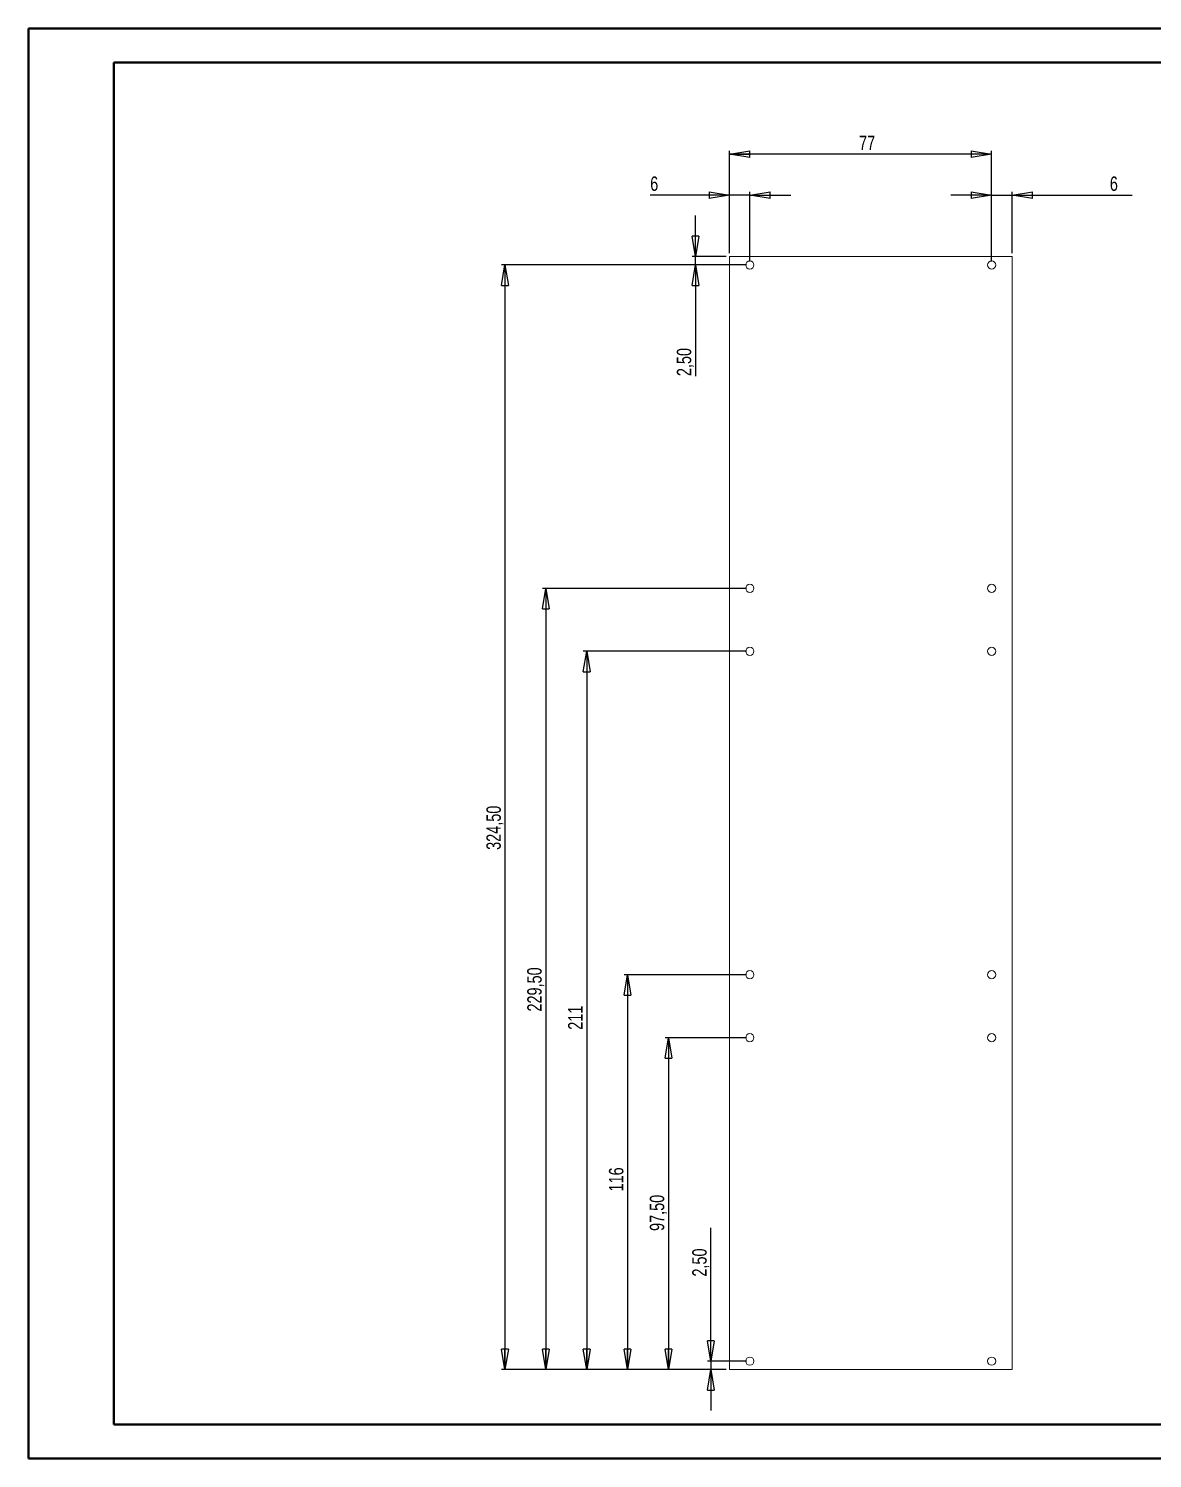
# Paper-space layout 'Folha03' of a CAD drawing. Header units: millimetres. Extents: x 0 to 594, y 0 to 420.
# Drawn here: x 0.1 to 330.1, y 0.2 to 420.2 of the extents above; entities that cross this region are included whole.
import ezdxf

# ---------------------------------------------------------------- set-up
doc = ezdxf.new("R2010")
doc.units = ezdxf.units.MM
doc.layers.add('FORMAT', color=7, linetype='Continuous')
doc.styles.add('SLDTEXTSTYLE0', font='TXT', dxfattribs={"width": 0.75})
doc.dimstyles.new('SLDDIMSTYLE0', dxfattribs={"dimtxt": 4.233333, "dimasz": 5.9944, "dimexe": 0, "dimexo": 0.0625, "dimgap": 1.058333, "dimtad": 1, "dimrnd": 1e-09, "dimzin": 12, "dimdsep": 46, "dimtxsty": 'SLDTEXTSTYLE0', "dimblk1": 'CLOSED', "dimblk2": 'CLOSED', "dimsah": 1, "dimcen": 0.09, "dimadec": 0, "dimazin": 3, "dimtfac": 1, "dimtofl": 0, "dimtmove": 0, "dimatfit": 3, "dimldrblk": 'CLOSED', "dimfxl": 0, "dimfrac": 2, "dimtolj": 1, "dimtzin": 12, "dimarcsym": 0})
doc.dimstyles.new('SLDDIMSTYLE2', dxfattribs={"dimtxt": 4.233333, "dimasz": 5.9944, "dimexe": 0, "dimexo": 0.0625, "dimgap": 1.058333, "dimtad": 1, "dimrnd": 1e-09, "dimzin": 12, "dimdsep": 46, "dimtxsty": 'SLDTEXTSTYLE0', "dimblk1": 'CLOSED', "dimblk2": 'CLOSED', "dimsah": 1, "dimcen": 0.09, "dimadec": 0, "dimazin": 3, "dimtfac": 1, "dimtmove": 0, "dimatfit": 0, "dimldrblk": 'CLOSED', "dimfxl": 0, "dimfrac": 2, "dimtolj": 1, "dimtzin": 12, "dimarcsym": 0})

# ---------------------------------------------------------------- blocks, each defined once
blk = doc.blocks.new('_CLOSED')
at = {"color": 0, "linetype": 'ByBlock', "lineweight": -2}
for p, q in [((-1, 0.166667), (0, 0)), ((-1, 0.166667), (-1, -0.166667)), ((0, 0), (-1, -0.166667)), ((0, 0), (-1, 0))]:
    blk.add_line(p, q, dxfattribs=at)
blk = doc.blocks.new('_D_3')
at = {"layer": 'FORMAT'}
for p, q in [((200.45, 28.79), (200.45, 67.99)), ((210.93, 28.79), (199.46, 28.79)), ((204.93, 26.29), (199.46, 26.29)), ((200.45, 28.79), (200.45, 26.29)), ((200.45, 26.29), (200.45, 14.3))]:
    blk.add_line(p, q, dxfattribs=at)
at = {"layer": 'FORMAT', "xscale": 5.9944, "yscale": 5.9944}
for p, rotation in [((200.45, 28.79, 0.1), 270.0000000000004), ((200.45, 26.29, 0.1), 90.0000000000004)]:
    blk.add_blockref('_CLOSED', p, dxfattribs=dict(at, rotation=rotation))
at = {"layer": 'FORMAT', "insert": (194.99, 53.62, 0.1), "char_height": 4.233, "attachment_point": 1, "rotation": 90, "style": 'SLDTEXTSTYLE0'}
blk.add_mtext('2,50', dxfattribs=at)
blk = doc.blocks.new('_D_4')
at = {"layer": 'FORMAT'}
for p, q in [((210.93, 123.79), (187, 123.79)), ((187.99, 123.79), (187.99, 26.29)), ((204.93, 26.29), (187, 26.29))]:
    blk.add_line(p, q, dxfattribs=at)
at = {"layer": 'FORMAT', "xscale": 5.9944, "yscale": 5.9944}
for p, rotation in [((187.99, 123.79, 0.1), 90.0000000000004), ((187.99, 26.29, 0.1), 270.0000000000004)]:
    blk.add_blockref('_CLOSED', p, dxfattribs=dict(at, rotation=rotation))
at = {"layer": 'FORMAT', "insert": (182.53, 67.03, 0.1), "char_height": 4.233, "attachment_point": 1, "rotation": 90, "style": 'SLDTEXTSTYLE0'}
blk.add_mtext('97,50', dxfattribs=at)
blk = doc.blocks.new('_D_5')
at = {"layer": 'FORMAT'}
for p, q in [((210.93, 142.29), (175, 142.29)), ((175.99, 142.29), (175.99, 26.29)), ((204.93, 26.29), (175, 26.29))]:
    blk.add_line(p, q, dxfattribs=at)
at = {"layer": 'FORMAT', "xscale": 5.9944, "yscale": 5.9944}
for p, rotation in [((175.99, 142.29, 0.1), 90.0000000000004), ((175.99, 26.29, 0.1), 270.0000000000004)]:
    blk.add_blockref('_CLOSED', p, dxfattribs=dict(at, rotation=rotation))
at = {"layer": 'FORMAT', "insert": (170.53, 78.62, 0.1), "char_height": 4.233, "attachment_point": 1, "rotation": 90, "style": 'SLDTEXTSTYLE0'}
blk.add_mtext('116', dxfattribs=at)
blk = doc.blocks.new('_D_6')
at = {"layer": 'FORMAT'}
for p, q in [((210.93, 237.29), (163, 237.29)), ((163.99, 237.29), (163.99, 26.29)), ((204.93, 26.29), (163, 26.29))]:
    blk.add_line(p, q, dxfattribs=at)
at = {"layer": 'FORMAT', "xscale": 5.9944, "yscale": 5.9944}
for p, rotation in [((163.99, 237.29, 0.1), 90.0000000000004), ((163.99, 26.29, 0.1), 270.0000000000004)]:
    blk.add_blockref('_CLOSED', p, dxfattribs=dict(at, rotation=rotation))
at = {"layer": 'FORMAT', "insert": (158.53, 126.12, 0.1), "char_height": 4.233, "attachment_point": 1, "rotation": 90, "style": 'SLDTEXTSTYLE0'}
blk.add_mtext('211', dxfattribs=at)
blk = doc.blocks.new('_D_7')
at = {"layer": 'FORMAT'}
for p, q in [((210.93, 255.79), (151, 255.79)), ((151.99, 255.79), (151.99, 26.29)), ((204.93, 26.29), (151, 26.29))]:
    blk.add_line(p, q, dxfattribs=at)
at = {"layer": 'FORMAT', "xscale": 5.9944, "yscale": 5.9944}
for p, rotation in [((151.99, 255.79, 0.1), 90.0000000000004), ((151.99, 26.29, 0.1), 270.0000000000004)]:
    blk.add_blockref('_CLOSED', p, dxfattribs=dict(at, rotation=rotation))
at = {"layer": 'FORMAT', "insert": (146.53, 131.47, 0.1), "char_height": 4.233, "attachment_point": 1, "rotation": 90, "style": 'SLDTEXTSTYLE0'}
blk.add_mtext('229,50', dxfattribs=at)
blk = doc.blocks.new('_D_8')
at = {"layer": 'FORMAT'}
for p, q in [((210.93, 350.79), (139, 350.79)), ((139.99, 350.79), (139.99, 26.29)), ((204.93, 26.29), (139, 26.29))]:
    blk.add_line(p, q, dxfattribs=at)
at = {"layer": 'FORMAT', "xscale": 5.9944, "yscale": 5.9944}
for p, rotation in [((139.99, 350.79, 0.1), 90.0000000000004), ((139.99, 26.29, 0.1), 270.0000000000004)]:
    blk.add_blockref('_CLOSED', p, dxfattribs=dict(at, rotation=rotation))
at = {"layer": 'FORMAT', "insert": (134.53, 178.97, 0.1), "char_height": 4.233, "attachment_point": 1, "rotation": 90, "style": 'SLDTEXTSTYLE0'}
blk.add_mtext('324,50', dxfattribs=at)
blk = doc.blocks.new('_D_9')
at = {"layer": 'FORMAT'}
for p, q in [((195.92, 353.29), (195.92, 365.28)), ((204.93, 353.29), (194.93, 353.29)), ((195.92, 350.79), (195.92, 353.29)), ((210.93, 350.79), (194.93, 350.79)), ((195.92, 350.79), (195.92, 318.13))]:
    blk.add_line(p, q, dxfattribs=at)
at = {"layer": 'FORMAT', "xscale": 5.9944, "yscale": 5.9944}
for p, rotation in [((195.92, 353.29, 0.1), 270.0000000000004), ((195.92, 350.79, 0.1), 90.0000000000004)]:
    blk.add_blockref('_CLOSED', p, dxfattribs=dict(at, rotation=rotation))
at = {"layer": 'FORMAT', "insert": (190.46, 318.13, 0.1), "char_height": 4.233, "attachment_point": 1, "rotation": 90, "style": 'SLDTEXTSTYLE0'}
blk.add_mtext('2,50', dxfattribs=at)
blk = doc.blocks.new('_D_10')
at = {"layer": 'FORMAT'}
for p, q in [((205.92, 371.31), (182.64, 371.31)), ((205.92, 354.28), (205.92, 372.3)), ((211.92, 371.31), (205.92, 371.31)), ((211.92, 351.78), (211.92, 372.3)), ((211.92, 371.31), (223.91, 371.31))]:
    blk.add_line(p, q, dxfattribs=at)
at = {"layer": 'FORMAT', "xscale": 5.9944, "yscale": 5.9944}
blk.add_blockref('_CLOSED', (205.92, 371.31, 0.1), dxfattribs=at)
at = {"layer": 'FORMAT', "xscale": 5.9944, "yscale": 5.9944, "rotation": 180.0000000000004}
blk.add_blockref('_CLOSED', (211.92, 371.31, 0.1), dxfattribs=at)
at = {"layer": 'FORMAT', "insert": (182.64, 376.77, 0.1), "char_height": 4.23, "attachment_point": 1, "style": 'SLDTEXTSTYLE0'}
blk.add_mtext('6', dxfattribs=at)
blk = doc.blocks.new('_D_11')
at = {"layer": 'FORMAT'}
for p, q in [((205.92, 354.28), (205.92, 384.3)), ((282.92, 383.31), (205.92, 383.31)), ((282.92, 351.78), (282.92, 384.3))]:
    blk.add_line(p, q, dxfattribs=at)
at = {"layer": 'FORMAT', "xscale": 5.9944, "yscale": 5.9944, "rotation": 180.0000000000004}
blk.add_blockref('_CLOSED', (205.92, 383.31, 0.1), dxfattribs=at)
at = {"layer": 'FORMAT', "xscale": 5.9944, "yscale": 5.9944}
blk.add_blockref('_CLOSED', (282.92, 383.31, 0.1), dxfattribs=at)
at = {"layer": 'FORMAT', "insert": (243.99, 388.77, 0.1), "char_height": 4.233, "attachment_point": 1, "style": 'SLDTEXTSTYLE0'}
blk.add_mtext('77', dxfattribs=at)
blk = doc.blocks.new('_D_12')
at = {"layer": 'FORMAT'}
for p, q in [((282.92, 371.31), (270.93, 371.31)), ((282.92, 351.78), (282.92, 372.3)), ((282.92, 371.31), (288.92, 371.31)), ((288.92, 354.28), (288.92, 372.3)), ((288.92, 371.31), (324.2, 371.31))]:
    blk.add_line(p, q, dxfattribs=at)
at = {"layer": 'FORMAT', "xscale": 5.9944, "yscale": 5.9944}
blk.add_blockref('_CLOSED', (282.92, 371.31, 0.1), dxfattribs=at)
at = {"layer": 'FORMAT', "xscale": 5.9944, "yscale": 5.9944, "rotation": 180.0000000000004}
blk.add_blockref('_CLOSED', (288.92, 371.31, 0.1), dxfattribs=at)
at = {"layer": 'FORMAT', "insert": (317.64, 376.77, 0.1), "char_height": 4.23, "attachment_point": 1, "style": 'SLDTEXTSTYLE0'}
blk.add_mtext('6', dxfattribs=at)

psp = doc.layouts.new('Folha03')

# ---------------------------------------------------------------- linework, layer by layer
at = {"color": 7, "linetype": 'Continuous', "lineweight": 40}
for p, q in [((0.079, 0.215), (0.079, 420.215)), ((0.079, 420.215), (594.079, 420.215)), ((25.079, 10.215), (25.079, 410.215)), ((25.079, 410.215), (584.079, 410.215)), ((25.079, 10.215), (584.079, 10.215)), ((0.079, 0.215), (594.079, 0.215))]:
    psp.add_line(p, q, dxfattribs=at)
at = {"color": 7, "linetype": 'Continuous', "lineweight": 15}
for p, q in [((205.918, 353.293), (205.918, 26.293)), ((288.918, 353.293), (205.918, 353.293)), ((288.918, 26.293), (288.918, 353.293)), ((205.918, 26.293), (288.918, 26.293))]:
    psp.add_line(p, q, dxfattribs=at)
for centre in [(211.918, 350.793), (282.918, 350.793), (211.918, 255.793), (282.918, 255.793), (211.918, 237.293), (282.918, 237.293), (211.918, 142.293), (282.918, 142.293), (211.918, 123.793), (282.918, 123.793), (211.918, 28.793), (282.918, 28.793)]:
    psp.add_circle(centre, 1.2, dxfattribs=at)

# ---------------------------------------------------------------- dimensions: what is measured, and where the dimension line sits
at = {"layer": 'FORMAT'}
for base, p1, p2, dimstyle, picture, middle in [((205.918, 383.308), (282.918, 350.793), (205.918, 353.293), 'SLDDIMSTYLE0', '_D_11', (248.835, 383.308)), ((205.918, 371.308), (211.918, 350.793), (205.918, 353.293), 'SLDDIMSTYLE2', '_D_10', (185.918, 371.308)), ((288.918, 371.308), (282.918, 350.793), (288.918, 353.293), 'SLDDIMSTYLE2', '_D_12', (320.918, 371.308))]:
    dim = psp.add_linear_dim(base=base, p1=p1, p2=p2, dimstyle=dimstyle, dxfattribs=at)
    dim.commit()
    dim.dimension.update_dxf_attribs({"geometry": picture, "text_midpoint": middle, "dimtype": 160})
for base, p1, p2, dimstyle, picture, middle in [((195.918, 353.293), (211.918, 350.793), (205.918, 353.293), 'SLDDIMSTYLE2', '_D_9', (195.918, 325.319)), ((139.991, 26.293), (211.918, 350.793), (205.918, 26.293), 'SLDDIMSTYLE0', '_D_8', (139.991, 189.283)), ((151.991, 26.293), (211.918, 255.793), (205.918, 26.293), 'SLDDIMSTYLE0', '_D_7', (151.991, 141.783)), ((163.991, 26.293), (211.918, 237.293), (205.918, 26.293), 'SLDDIMSTYLE0', '_D_6', (163.991, 132.533)), ((175.991, 26.293), (211.918, 142.293), (205.918, 26.293), 'SLDDIMSTYLE0', '_D_5', (175.991, 85.033)), ((187.991, 26.293), (211.918, 123.793), (205.918, 26.293), 'SLDDIMSTYLE0', '_D_4', (187.991, 75.783)), ((200.447, 26.293), (211.918, 28.793), (205.918, 26.293), 'SLDDIMSTYLE2', '_D_3', (200.447, 60.806))]:
    dim = psp.add_linear_dim(base=base, p1=p1, p2=p2, angle=90, dimstyle=dimstyle, dxfattribs=at)
    dim.commit()
    dim.dimension.update_dxf_attribs({"geometry": picture, "text_midpoint": middle, "dimtype": 160})

doc.saveas('drawing.dxf')
